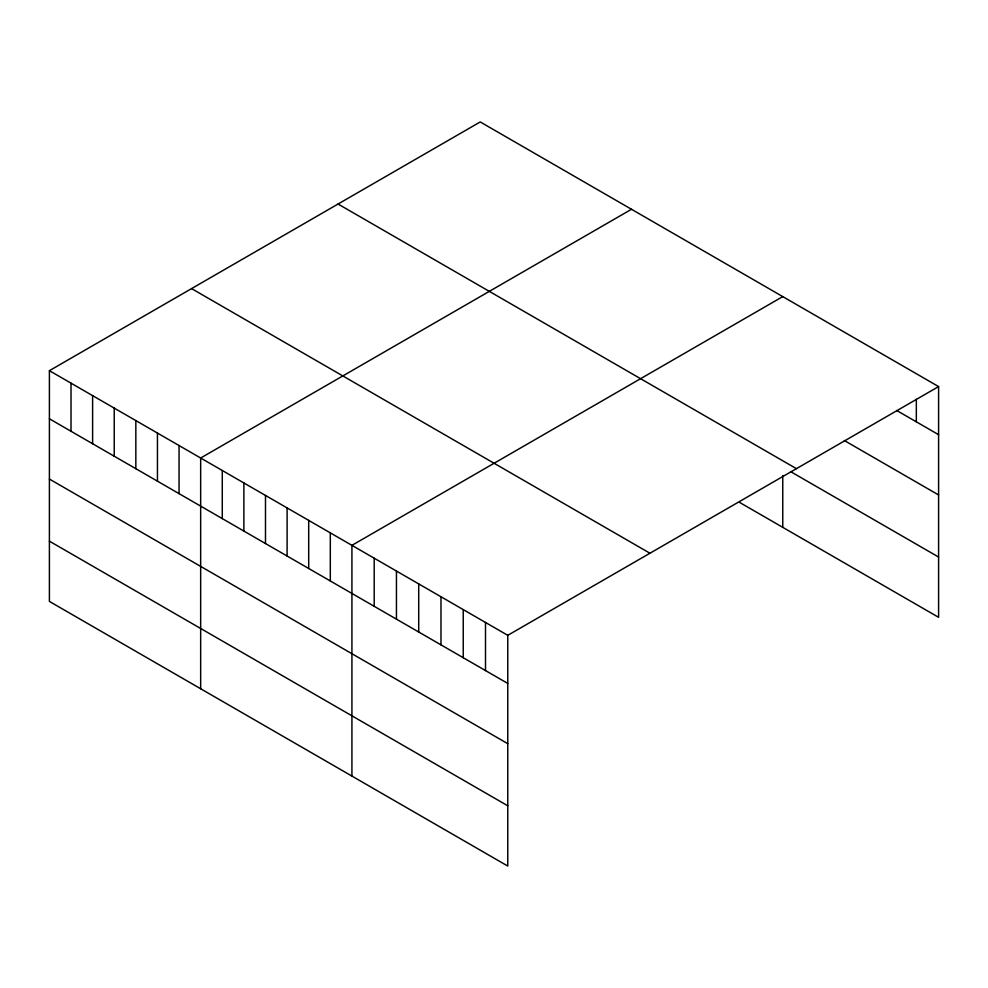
<?xml version="1.0" encoding="UTF-8"?>
<svg xmlns="http://www.w3.org/2000/svg" width="988" height="988" viewBox="0 0 988 988"><rect width="100%" height="100%" fill="white"/><g stroke="black" fill="none" stroke-linecap="round" stroke-linejoin="round"><path stroke-width="1.48" d="M49.4 370.685L507.77 635.321L507.77 866.056L49.4 601.42L49.4 370.685L480.23 121.944L938.6 386.58L938.6 617.315L739.543 502.386M631.493 209.283L200.663 458.012L200.663 688.747M782.755 296.61L351.926 545.351L351.926 776.074M507.77 635.321L938.6 386.58M896.696 410.489L938.6 434.683M844.308 440.512L938.6 494.951M338.057 204.034L796.427 468.67M790.61 471.609L938.6 557.047M191.573 288.607L649.943 553.243M49.4 418.789L507.77 683.424M49.4 479.057L507.77 743.692M49.4 541.152L507.77 805.788M916.333 399.288L916.333 421.839M782.755 475.685L782.755 527.333M485.503 622.465L485.503 670.568M463.236 609.621L463.236 657.724M440.981 596.764L440.981 644.868M418.714 583.908L418.714 632.011M396.447 571.052L396.447 619.155M374.193 558.195L374.193 606.299M330.313 532.865L330.313 580.969M308.701 520.392L308.701 568.495M287.1 507.918L287.1 556.022M265.488 495.445L265.488 543.548M243.875 482.971L243.875 531.075M222.275 470.486L222.275 518.589M179.05 445.539L179.05 493.642M157.45 433.065L157.45 481.168M135.838 420.592L135.838 468.695M114.225 408.118L114.225 456.221M92.613 395.632L92.613 443.736M71.013 383.159L71.013 431.262"/></g></svg>
